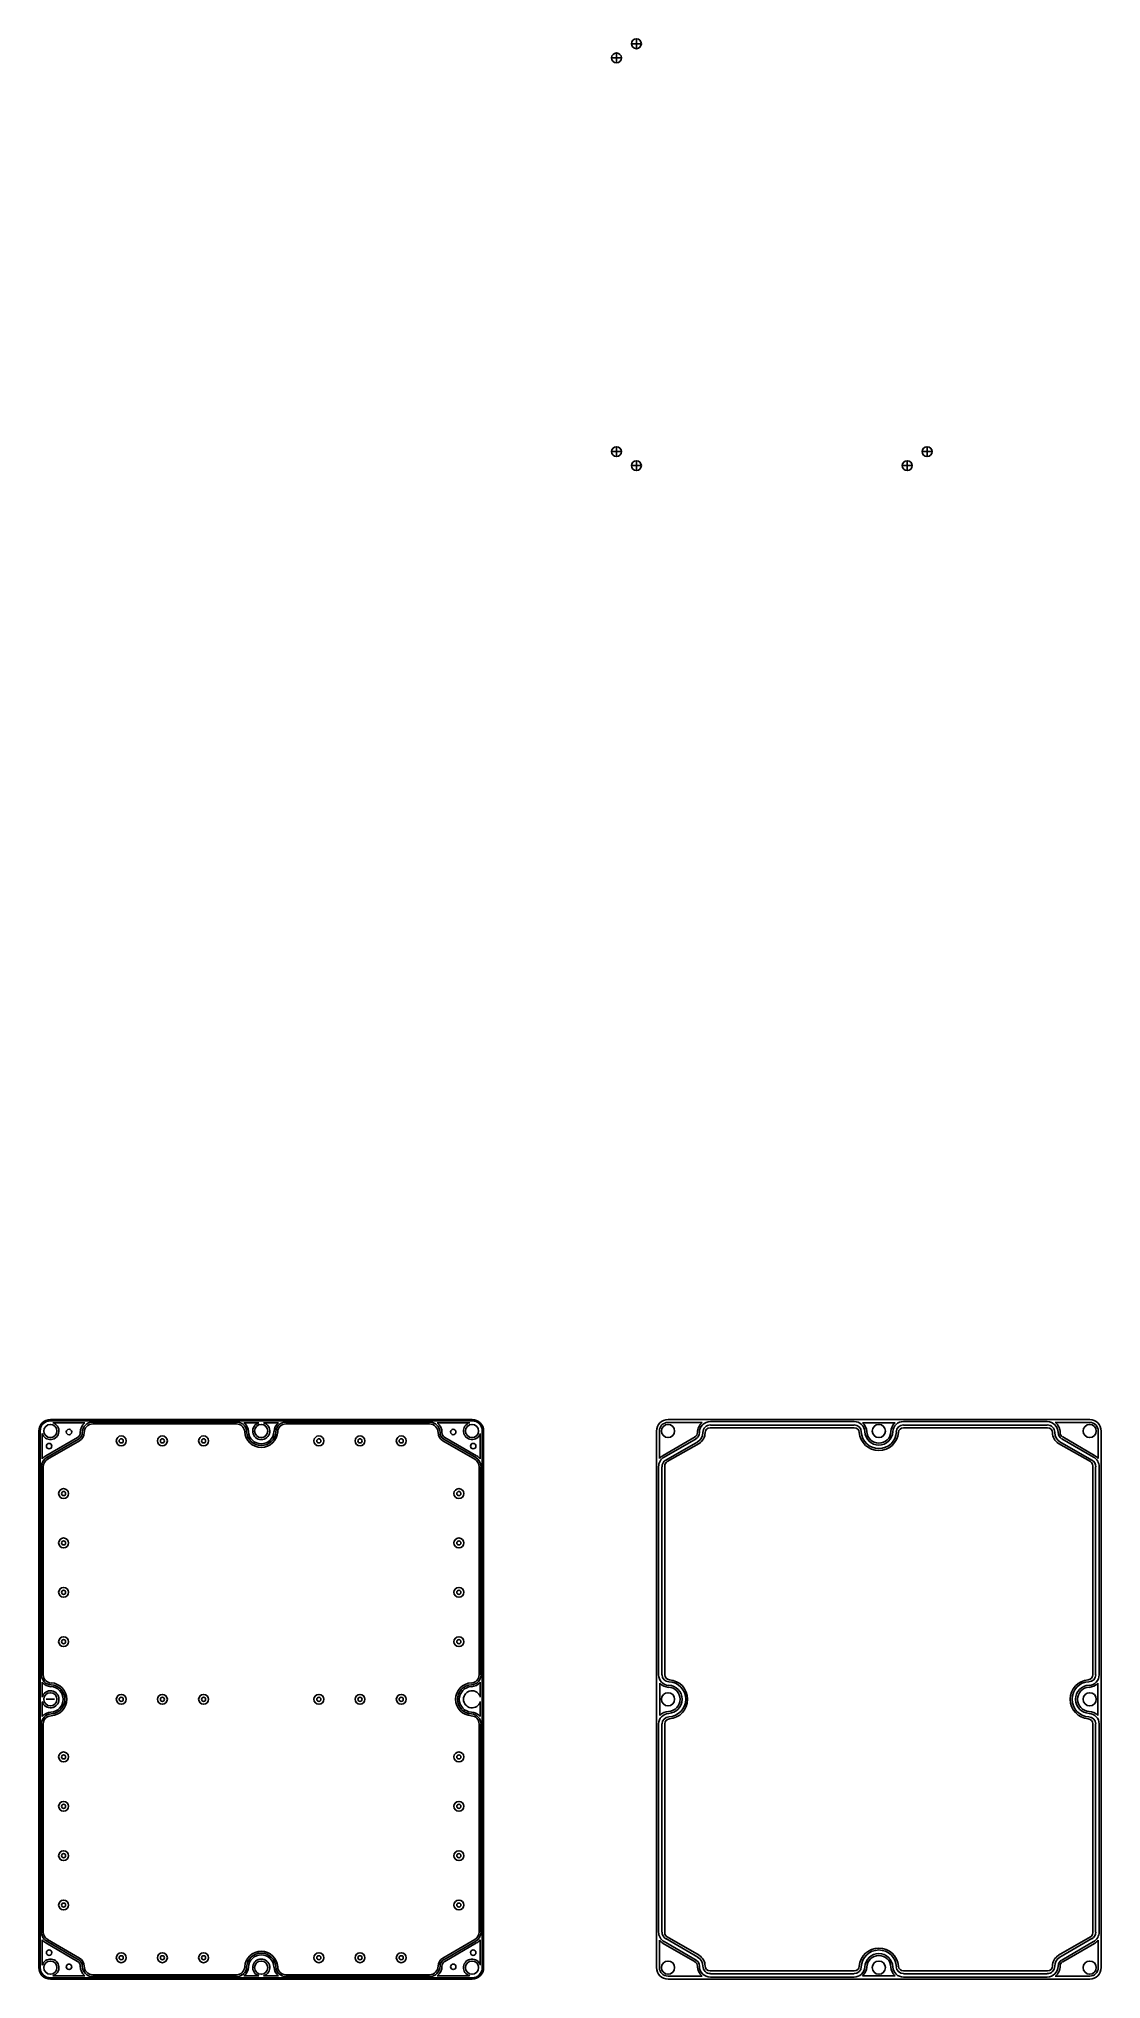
# Model space of a CAD drawing. Header units: millimetres. Extents: x 212 to 857, y 274 to 1453.
import ezdxf

# ---------------------------------------------------------------- set-up
doc = ezdxf.new("R2010")
doc.units = ezdxf.units.MM

msp = doc.modelspace()

# ---------------------------------------------------------------- linework, layer by layer
for p, q in [((572.3, 1450.1), (577.8, 1450.1)), ((574.8, 1447.6), (574.8, 1452.6)), ((559.7, 1441.5), (565.2, 1441.5)), ((562.7, 1439), (562.7, 1444)), ((562.7, 1204.8), (562.7, 1199.8)), ((751.3, 1204.8), (751.3, 1199.8)), ((559.7, 1202.3), (565.2, 1202.3)), ((572.3, 1193.8), (577.8, 1193.8)), ((574.8, 1196.3), (574.8, 1191.3)), ((741.7, 1193.8), (736.2, 1193.8)), ((739.2, 1196.3), (739.2, 1191.3)), ((754.3, 1202.3), (748.8, 1202.3)), ((475, 614.3), (219, 614.3)), ((475, 613.5), (219, 613.5)), ((850, 614.3), (594, 614.3)), ((707, 613), (619.7, 613)), ((824.2, 613), (736.9, 613)), ((212, 281.3), (212, 607.3)), ((212.8, 281.3), (212.8, 607.3)), ((214, 590.4), (214, 605.8)), ((235.5, 603.4), (216.2, 592.2)), ((236.1, 602.4), (216.8, 591.2)), ((236.7, 601.4), (217.3, 590.2)), ((240, 612.3), (220.4, 612.3)), ((237.2, 606.3), (237.2, 606.4)), ((238.4, 606.3), (238.4, 606.4)), ((239.5, 606.3), (239.5, 606.4)), ((332, 612.7), (244.7, 612.7)), ((332, 611.6), (244.7, 611.6)), ((345.5, 612.3), (336.5, 612.3)), ((357.5, 612.3), (348.4, 612.3)), ((449.2, 612.7), (362, 612.7)), ((449.2, 611.6), (362, 611.6)), ((453.9, 612.3), (473.5, 612.3)), ((454.4, 606.3), (454.4, 606.4)), ((455.6, 606.3), (455.6, 606.4)), ((456.8, 606.3), (456.8, 606.4)), ((457.3, 601.4), (476.6, 590.2)), ((457.8, 602.4), (477.2, 591.2)), ((458.4, 603.4), (477.8, 592.2)), ((480, 590.4), (480, 605.8)), ((481.2, 281.3), (481.2, 607.3)), ((482, 281.3), (482, 607.3)), ((587, 281.3), (587, 607.3)), ((588.8, 607.3), (588.8, 590.6)), ((610.4, 603.7), (591, 592.5)), ((611, 602.6), (591.6, 591.5)), ((594, 612.5), (614.8, 612.5)), ((611.9, 606.3), (611.9, 606.4)), ((613.1, 606.3), (613.1, 606.4)), ((615.2, 606.3), (615.2, 606.4)), ((616.5, 606.2), (616.5, 606.2)), ((707.1, 609.2), (619.5, 609.2)), ((707, 610.9), (619.7, 610.9)), ((712.1, 612.3), (722, 612.3)), ((722, 612.3), (731.8, 612.3)), ((824.2, 610.9), (736.9, 610.9)), ((824.4, 609.2), (736.9, 609.2)), ((827.4, 606.2), (827.4, 606.2)), ((828.7, 606.3), (828.7, 606.4)), ((850, 612.5), (829.1, 612.5)), ((830.8, 606.3), (830.8, 606.4)), ((832, 606.3), (832, 606.4)), ((833, 602.6), (852.3, 591.5)), ((833.6, 603.7), (852.9, 592.5)), ((855.2, 607.3), (855.2, 590.6)), ((857, 281.3), (857, 607.3)), ((612, 600.8), (592.6, 589.6)), ((612.8, 599.8), (593.5, 588.7)), ((831.1, 599.8), (850.4, 588.7)), ((831.9, 600.8), (851.3, 589.6)), ((213.5, 459.2), (213.5, 585.6)), ((214.7, 459.2), (214.7, 585.6)), ((479.3, 459.2), (479.3, 585.6)), ((480.4, 459.2), (480.4, 585.6)), ((588.2, 459.2), (588.2, 585.6)), ((590.3, 459.2), (590.3, 585.6)), ((592, 459.2), (592, 586.1)), ((851.9, 459.2), (851.9, 586.1)), ((853.6, 459.2), (853.6, 585.6)), ((855.7, 459.2), (855.7, 585.6)), ((214, 445.7), (214, 454.8)), ((480, 445.7), (480, 454.8)), ((589, 444.3), (589, 454.1)), ((855, 444.3), (855, 454.1)), ((214, 433.8), (214, 442.8)), ((216.5, 444.3), (221.5, 444.3)), ((480, 433.8), (480, 442.8)), ((589, 434.4), (589, 444.3)), ((855, 434.4), (855, 444.3)), ((213.5, 302.9), (213.5, 429.3)), ((214.7, 302.9), (214.7, 429.3)), ((479.3, 302.9), (479.3, 429.3)), ((480.4, 302.9), (480.4, 429.3)), ((588.2, 302.9), (588.2, 429.3)), ((590.3, 302.9), (590.3, 429.3)), ((592, 302.5), (592, 429.4)), ((851.9, 302.5), (851.9, 429.4)), ((853.6, 302.9), (853.6, 429.3)), ((855.7, 302.9), (855.7, 429.3)), ((214, 298.2), (214, 282.7)), ((235.5, 285.1), (216.2, 296.3)), ((236.1, 286.1), (216.8, 297.3)), ((236.7, 287.1), (217.3, 298.3)), ((457.3, 287.1), (476.6, 298.3)), ((457.8, 286.1), (477.2, 297.3)), ((458.4, 285.1), (477.8, 296.3)), ((480, 298.2), (480, 282.7)), ((588.8, 281.3), (588.8, 297.9)), ((610.4, 284.8), (591, 296)), ((611, 285.9), (591.6, 297.1)), ((612, 287.7), (592.6, 298.9)), ((612.8, 288.8), (593.5, 299.9)), ((831.1, 288.8), (850.4, 299.9)), ((831.9, 287.7), (851.3, 298.9)), ((833, 285.9), (852.3, 297.1)), ((833.6, 284.8), (852.9, 296)), ((855.2, 281.3), (855.2, 297.9)), ((219, 275.1), (475, 275.1)), ((219, 274.3), (475, 274.3)), ((240, 276.3), (220.4, 276.3)), ((237.2, 282.2), (237.2, 282.2)), ((238.4, 282.2), (238.4, 282.2)), ((239.5, 282.2), (239.5, 282.2)), ((332, 277), (244.7, 277)), ((332, 275.8), (244.7, 275.8)), ((345.5, 276.3), (336.5, 276.3)), ((357.5, 276.3), (348.4, 276.3)), ((449.2, 277), (362, 277)), ((449.2, 275.8), (362, 275.8)), ((453.9, 276.3), (473.5, 276.3)), ((454.4, 282.2), (454.4, 282.2)), ((455.6, 282.2), (455.6, 282.2)), ((456.8, 282.2), (456.8, 282.2)), ((594, 276.1), (614.8, 276.1)), ((594, 274.3), (850, 274.3)), ((611.9, 282.2), (611.9, 282.2)), ((615.2, 282.2), (615.2, 282.2)), ((616.5, 282.3), (616.5, 282.3)), ((707.1, 279.3), (619.5, 279.3)), ((707, 277.6), (619.7, 277.6)), ((707, 275.5), (619.7, 275.5)), ((722, 276.3), (712.1, 276.3)), ((731.8, 276.3), (722, 276.3)), ((824.4, 279.3), (736.9, 279.3)), ((824.2, 277.6), (736.9, 277.6)), ((824.2, 275.5), (736.9, 275.5)), ((827.4, 282.3), (827.4, 282.3)), ((828.7, 282.2), (828.7, 282.2)), ((850, 276.1), (829.1, 276.1)), ((830.8, 282.2), (830.8, 282.2)), ((832, 282.2), (832, 282.2))]:
    msp.add_line(p, q)
for centre, radius in [((574.8, 1450.1), 3), ((562.7, 1441.5), 3), ((562.7, 1202.3), 3), ((751.3, 1202.3), 3), ((574.8, 1193.8), 3), ((739.2, 1193.8), 3), ((219, 607.3), 4), ((230.3, 606.7), 1.65), ((262, 601.3), 3), ((262, 601.3), 1.25), ((287, 601.3), 3), ((287, 601.3), 1.25), ((312, 601.3), 3), ((312, 601.3), 1.25), ((347, 607.3), 4), ((382, 601.3), 3), ((382, 601.3), 1.25), ((407, 601.3), 3), ((407, 601.3), 1.25), ((432, 601.3), 3), ((432, 601.3), 1.25), ((463.6, 606.7), 1.65), ((475, 607.3), 4), ((594, 607.3), 4), ((722, 607.3), 4), ((850, 607.3), 4), ((218.2, 598.1), 1.65), ((475.7, 598.1), 1.65), ((227, 569.3), 3), ((227, 569.3), 1.25), ((467, 569.3), 3), ((467, 569.3), 1.25), ((227, 539.3), 3), ((467, 539.3), 3), ((227, 539.3), 1.25), ((467, 539.3), 1.25), ((227, 509.3), 3), ((227, 509.3), 1.25), ((467, 509.3), 3), ((467, 509.3), 1.25), ((227, 479.3), 3), ((227, 479.3), 1.25), ((467, 479.3), 3), ((467, 479.3), 1.25), ((219, 444.3), 4), ((594, 444.3), 4), ((850, 444.3), 4), ((262, 444.3), 3), ((262, 444.3), 1.25), ((287, 444.3), 3), ((287, 444.3), 1.25), ((312, 444.3), 3), ((312, 444.3), 1.25), ((382, 444.3), 3), ((382, 444.3), 1.25), ((407, 444.3), 3), ((407, 444.3), 1.25), ((432, 444.3), 3), ((432, 444.3), 1.25), ((227, 409.3), 3), ((227, 409.3), 1.25), ((467, 409.3), 3), ((467, 409.3), 1.25), ((227, 379.3), 3), ((227, 379.3), 1.25), ((467, 379.3), 3), ((467, 379.3), 1.25), ((227, 349.3), 3), ((227, 349.3), 1.25), ((467, 349.3), 3), ((467, 349.3), 1.25), ((227, 319.3), 3), ((227, 319.3), 1.25), ((467, 319.3), 3), ((467, 319.3), 1.25), ((219, 281.3), 4), ((218.2, 290.4), 1.65), ((230.3, 281.8), 1.65), ((262, 287.3), 3), ((262, 287.3), 1.25), ((287, 287.3), 3), ((287, 287.3), 1.25), ((312, 287.3), 3), ((312, 287.3), 1.25), ((347, 281.3), 4), ((382, 287.3), 3), ((382, 287.3), 1.25), ((407, 287.3), 3), ((407, 287.3), 1.25), ((432, 287.3), 3), ((432, 287.3), 1.25), ((463.6, 281.8), 1.65), ((475, 281.3), 4), ((475.7, 290.4), 1.65), ((594, 281.3), 4), ((722, 281.3), 4), ((850, 281.3), 4)]:
    msp.add_circle(centre, radius)
for centre, radius, start, end in [((219, 607.3), 7, 90, 180), ((219, 607.3), 6.2, 90, 180), ((475, 607.3), 7, 0, 90), ((475, 607.3), 6.2, 0, 90), ((594, 607.3), 7, 90, 180), ((619.7, 606.4), 6.65, 90, 180), ((707, 606.6), 6.45, 2.6748, 90), ((736.9, 606.6), 6.45, 90, 177.3252), ((824.2, 606.4), 6.65, 0, 90), ((850, 607.3), 7, 0, 90), ((219, 607.3), 5.2, 195.9424, 74.0576), ((233.8, 606.3), 3.35, 300, 0), ((233.8, 606.3), 4.55, 300, 0), ((233.8, 606.3), 5.7, 300, 0), ((244.7, 606.4), 7.55, 128.6058, 180), ((244.7, 606.4), 6.35, 90, 180), ((244.7, 606.4), 5.2, 90, 180), ((332, 606.6), 6.15, 2.6748, 90), ((332, 606.6), 5, 2.6748, 90), ((332, 606.6), 7.25, 2.6748, 51.8324), ((347, 607.3), 10, 182.6748, 357.3252), ((347, 607.3), 8.85, 182.6748, 357.3252), ((347, 607.3), 7.75, 182.6748, 357.3252), ((347, 607.3), 5.2, 105.9424, 74.0576), ((362, 606.6), 7.25, 128.1676, 177.3252), ((362, 606.6), 6.15, 90, 177.3252), ((362, 606.6), 5, 90, 177.3252), ((449.2, 606.4), 6.35, 0, 90), ((449.2, 606.4), 5.2, 0, 90), ((449.2, 606.4), 7.55, 0, 51.3942), ((460.1, 606.3), 5.7, 180, 240), ((460.1, 606.3), 4.55, 180, 240), ((460.1, 606.3), 3.35, 180, 240), ((475, 607.3), 5.2, 105.9424, 344.0576), ((594, 607.3), 5.2, 90, 180), ((608.8, 606.3), 3.05, 300, 0), ((608.8, 606.3), 4.25, 300, 0), ((619.7, 606.4), 7.85, 129.0069, 180), ((608.8, 606.3), 6.35, 300, 0), ((609.1, 606.2), 7.4, 300, 0), ((619.7, 606.4), 4.55, 90, 180), ((619.5, 606.2), 3, 90, 180), ((707, 606.6), 4.35, 2.6748, 90), ((707.1, 606.2), 3, 4.0274, 90), ((722, 607.3), 11.9, 184.0274, 355.9726), ((722, 607.3), 10.7, 182.6748, 357.3252), ((707, 606.6), 7.65, 2.6748, 48.1675), ((722, 607.3), 8.55, 182.6748, 357.3252), ((722, 607.3), 7.35, 182.6748, 357.3252), ((736.9, 606.6), 7.65, 131.8325, 177.3252), ((736.9, 606.6), 4.35, 90, 177.3252), ((736.9, 606.2), 3, 90, 175.9726), ((824.2, 606.4), 4.55, 0, 90), ((824.4, 606.2), 3, 0, 90), ((834.8, 606.2), 7.4, 180, 240), ((835.1, 606.3), 6.35, 180, 240), ((824.2, 606.4), 7.85, 0, 50.9931), ((835.1, 606.3), 4.25, 180, 240), ((835.1, 606.3), 3.05, 180, 240), ((850, 607.3), 5.2, 0, 90), ((220, 585.6), 6.45, 120, 180), ((220, 585.6), 7.65, 120, 141.6573), ((220, 585.6), 5.3, 120, 180), ((474, 585.6), 5.3, 360, 60), ((474, 585.6), 6.45, 360, 60), ((474, 585.6), 7.65, 38.3427, 60), ((595, 585.6), 6.75, 120, 180), ((595, 585.6), 7.95, 120, 141.2491), ((595, 585.6), 4.65, 120, 180), ((849, 585.6), 4.65, 360, 60), ((849, 585.6), 6.75, 360, 60), ((849, 585.6), 7.95, 38.7509, 60), ((595, 586.1), 3, 120, 180), ((848.9, 586.1), 3, 360, 60), ((219.7, 459.2), 6.15, 180, 267.3252), ((219.7, 459.2), 7.25, 218.1676, 267.3252), ((219, 444.3), 5.2, 195.9424, 164.0576), ((219.7, 459.2), 5, 180, 267.3252), ((219, 444.3), 7.75, 272.6748, 87.3252), ((219, 444.3), 10, 272.6748, 87.3252), ((219, 444.3), 8.85, 272.6748, 87.3252), ((475, 444.3), 10, 92.6748, 267.3252), ((475, 444.3), 8.85, 92.6748, 267.3252), ((475, 444.3), 7.75, 92.6748, 267.3252), ((475, 444.3), 5.2, 15.9424, 344.0576), ((474.3, 459.2), 5, 272.6748, 0), ((474.3, 459.2), 6.15, 272.6748, 0), ((474.3, 459.2), 7.25, 272.6748, 321.8324), ((594.7, 459.2), 6.45, 180, 267.3252), ((594.7, 459.2), 7.65, 221.8325, 267.3252), ((594.7, 459.2), 4.35, 180, 267.3252), ((595, 459.2), 3, 180, 265.9726), ((594, 444.3), 7.35, 272.6748, 87.3252), ((594, 444.3), 8.55, 272.6748, 87.3252), ((594, 444.3), 10.7, 272.6748, 87.3252), ((594, 444.3), 11.9, 274.0274, 85.9726), ((850, 444.3), 11.9, 94.0274, 265.9726), ((850, 444.3), 10.7, 92.6748, 267.3252), ((850, 444.3), 8.55, 92.6748, 267.3252), ((850, 444.3), 7.35, 92.6748, 267.3252), ((848.9, 459.2), 3, 274.0274, 0), ((849.3, 459.2), 4.35, 272.6748, 0), ((849.3, 459.2), 6.45, 272.6748, 0), ((849.3, 459.2), 7.65, 272.6748, 318.1675), ((219.7, 429.3), 7.25, 92.6748, 141.8324), ((474.3, 429.3), 7.25, 38.1676, 87.3252), ((594.7, 429.3), 7.65, 92.6748, 138.1675), ((849.3, 429.3), 7.65, 41.8325, 87.3252), ((219.7, 429.3), 6.15, 92.6748, 180), ((219.7, 429.3), 5, 92.6748, 180), ((474.3, 429.3), 5, 0, 87.3252), ((474.3, 429.3), 6.15, 0, 87.3252), ((594.7, 429.3), 6.45, 92.6748, 180), ((594.7, 429.3), 4.35, 92.6748, 180), ((595, 429.4), 3, 94.0274, 180), ((848.9, 429.4), 3, 0, 85.9726), ((849.3, 429.3), 4.35, 0, 87.3252), ((849.3, 429.3), 6.45, 0, 87.3252), ((220, 302.9), 6.45, 180, 240), ((220, 302.9), 7.65, 218.3427, 240), ((220, 302.9), 5.3, 180, 240), ((474, 302.9), 5.3, 300, 0), ((474, 302.9), 6.45, 300, 0), ((474, 302.9), 7.65, 300, 321.6573), ((595, 302.9), 6.75, 180, 240), ((595, 302.9), 7.95, 218.7509, 240), ((595, 302.9), 4.65, 180, 240), ((595, 302.5), 3, 180, 240), ((848.9, 302.5), 3, 300, 0), ((849, 302.9), 4.65, 300, 0), ((849, 302.9), 6.75, 300, 0), ((849, 302.9), 7.95, 300, 321.2491), ((219, 281.3), 5.2, 285.9424, 164.0576), ((233.8, 282.2), 3.35, 0, 60), ((233.8, 282.2), 4.55, 0, 60), ((233.8, 282.2), 5.7, 0, 60), ((347, 281.3), 10, 2.6748, 177.3252), ((347, 281.3), 8.85, 2.6748, 177.3252), ((347, 281.3), 7.75, 2.6748, 177.3252), ((347, 281.3), 5.2, 285.9424, 254.0576), ((460.1, 282.2), 5.7, 120, 180), ((460.1, 282.2), 4.55, 120, 180), ((460.1, 282.2), 3.35, 120, 180), ((475, 281.3), 5.2, 15.9424, 254.0576), ((608.8, 282.2), 3.05, 0, 60), ((608.8, 282.2), 4.25, 0, 60), ((608.8, 282.2), 6.35, 0, 60), ((609.1, 282.3), 7.4, 0, 60), ((722, 281.3), 11.9, 4.0274, 175.9726), ((722, 281.3), 10.7, 2.6748, 177.3252), ((722, 281.3), 8.55, 2.6748, 177.3252), ((722, 281.3), 7.35, 2.6748, 177.3252), ((834.8, 282.3), 7.4, 120, 180), ((835.1, 282.2), 6.35, 120, 180), ((835.1, 282.2), 4.25, 120, 180), ((835.1, 282.2), 3.05, 120, 180), ((219, 281.3), 7, 180, 270), ((219, 281.3), 6.2, 180, 270), ((244.7, 282.2), 7.55, 180, 231.3942), ((244.7, 282.2), 6.35, 180, 270), ((244.7, 282.2), 5.2, 180, 270), ((332, 282), 5, 270, 357.3252), ((332, 282), 6.15, 270, 357.3252), ((332, 282), 7.25, 308.1676, 357.3252), ((362, 282), 7.25, 182.6748, 231.8324), ((362, 282), 6.15, 182.6748, 270), ((362, 282), 5, 182.6748, 270), ((449.2, 282.2), 5.2, 270, 0), ((449.2, 282.2), 6.35, 270, 0), ((449.2, 282.2), 7.55, 308.6058, 0), ((475, 281.3), 7, 270, 0), ((475, 281.3), 6.2, 270, 0), ((594, 281.3), 7, 180, 270), ((594, 281.3), 5.2, 180, 270), ((619.7, 282.2), 7.85, 180, 230.9931), ((619.7, 282.2), 6.65, 180, 270), ((619.7, 282.2), 4.55, 180, 270), ((619.5, 282.3), 3, 180, 270), ((707, 282), 4.35, 270, 357.3252), ((707, 282), 6.45, 270, 357.3252), ((707.1, 282.3), 3, 270, 355.9726), ((707, 282), 7.65, 311.8325, 357.3252), ((736.9, 282), 7.65, 182.6748, 228.1675), ((736.9, 282), 6.45, 182.6748, 270), ((736.9, 282), 4.35, 182.6748, 270), ((736.9, 282.3), 3, 184.0274, 270), ((824.2, 282.2), 6.65, 270, 0), ((824.2, 282.2), 4.55, 270, 0), ((824.4, 282.3), 3, 270, 0), ((824.2, 282.2), 7.85, 309.0069, 0), ((850, 281.3), 7, 270, 0), ((850, 281.3), 5.2, 270, 0)]:
    msp.add_arc(centre, radius, start, end)

doc.saveas('drawing.dxf')
